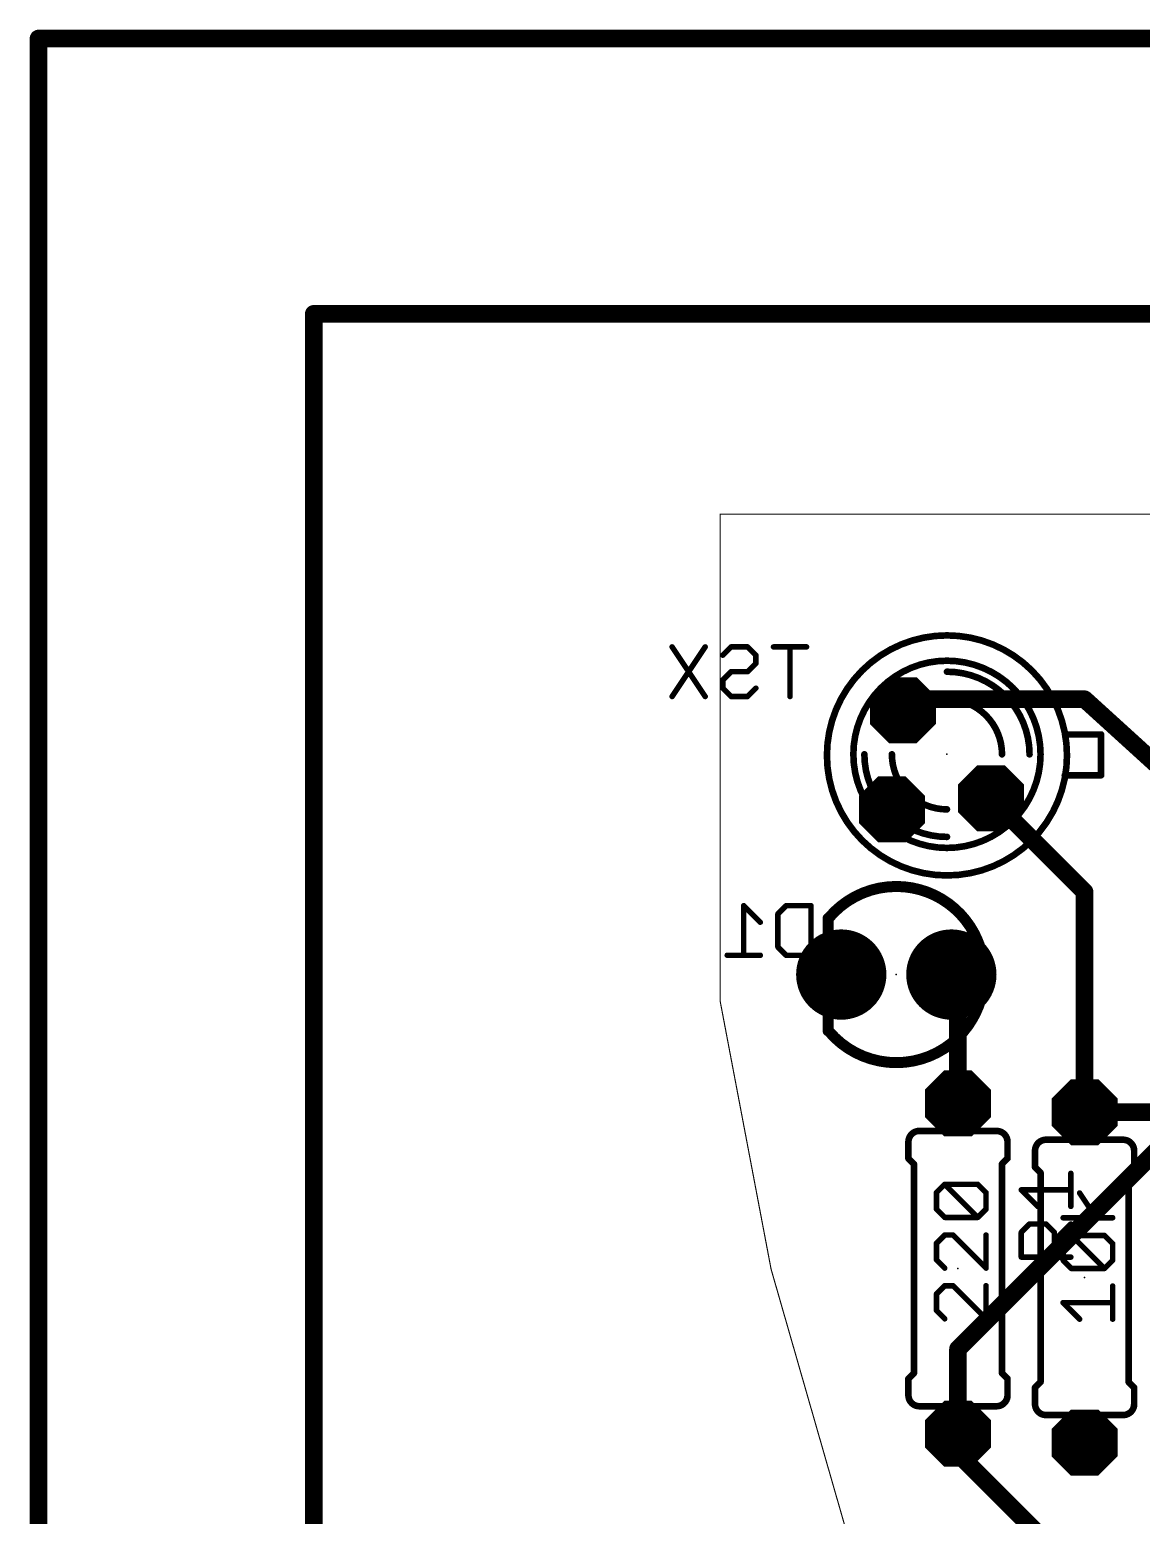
# Model space of a CAD drawing. Extents: x 34.1 to 120.9, y -11.6 to 61.2.
# Drawn here: x 34.09 to 59.73, y 26.9 to 61.16 of the extents above; entities that cross this region are included whole.
import ezdxf

# ---------------------------------------------------------------- set-up
doc = ezdxf.new("R2010")
doc.units = 0
for name, color, linetype in [('1', 22, 'CONTINUOUS'), ('16', 175, 'CONTINUOUS'), ('17', 82, 'CONTINUOUS'), ('20', 7, 'CONTINUOUS'), ('21', 253, 'CONTINUOUS'), ('22', 253, 'CONTINUOUS'), ('23', 7, 'CONTINUOUS'), ('24', 7, 'CONTINUOUS'), ('25', 253, 'CONTINUOUS'), ('26', 253, 'CONTINUOUS'), ('27', 253, 'CONTINUOUS'), ('29', 253, 'CONTINUOUS'), ('30', 253, 'CONTINUOUS'), ('44', 253, 'CONTINUOUS'), ('51', 253, 'CONTINUOUS'), ('52', 253, 'CONTINUOUS')]:
    doc.layers.add(name, color=color, linetype=linetype)

# ---------------------------------------------------------------- blocks, each defined once
blk = doc.blocks.new('ROUNDP')
at = {"const_width": 0.5}
blk.add_lwpolyline([(0, -0.25, 1), (0, 0.25, 1), (0, -0.25)], format="xyb", dxfattribs=at)
blk = doc.blocks.new('RECT')
blk.add_solid([(-0.5, -0.5), (0.5, -0.5), (-0.5, 0.5), (0.5, 0.5)])
blk = doc.blocks.new('OCTAGONP')
at = {"const_width": 0.5}
blk.add_lwpolyline([(-0.25, -0.1036), (-0.25, 0.1036), (-0.1036, 0.25), (0.1036, 0.25), (0.25, 0.1036), (0.25, -0.1036), (0.1036, -0.25), (-0.1036, -0.25), (-0.25, -0.1036), (-0.25, 0.1036)], dxfattribs=at)

msp = doc.modelspace()

# ---------------------------------------------------------------- linework, layer by layer
at = {"layer": '1', "const_width": 0.4064}
for points in [[(34.29, 60.96), (34.29, -11.43)], [(120.65, 60.96), (34.29, 60.96)], [(62.23, 37.465), (55.499, 30.734)], [(55.499, 30.734), (55.499, 28.7782)]]:
    msp.add_lwpolyline(points, dxfattribs=at)
at = {"layer": '1', "const_width": 0.2032}
for points in [[(34.3916, 60.96, 1), (34.1884, 60.96)], [(34.29, 61.0616, 1), (34.29, 60.8584)], [(55.6006, 30.734, 1), (55.3974, 30.734)], [(55.4272, 30.8058, 1), (55.5708, 30.6622)], [(55.3974, 28.7782, 1), (55.6006, 28.7782)]]:
    msp.add_lwpolyline(points, format="xyb", dxfattribs=at)
at = {"layer": '16', "const_width": 0.4064}
for points in [[(40.64, 54.61), (40.64, -5.08)], [(110.49, 54.61), (40.64, 54.61)], [(54.483, 45.72), (54.229, 45.466)], [(58.42, 45.72), (54.483, 45.72)], [(61.9125, 42.545), (58.42, 45.72)], [(56.261, 43.434), (58.42, 41.275)], [(58.42, 41.275), (58.42, 36.195)], [(55.3466, 39.37), (55.499, 39.2176)], [(55.499, 39.2176), (55.499, 36.3982)], [(58.42, 36.195), (62.23, 36.195)], [(55.499, 28.321), (55.499, 28.7782)], [(58.42, 25.4), (55.499, 28.321)]]:
    msp.add_lwpolyline(points, dxfattribs=at)
at = {"layer": '16', "const_width": 0.2032}
for points in [[(40.7416, 54.61, 1), (40.5384, 54.61)], [(40.64, 54.7116, 1), (40.64, 54.5084)], [(54.483, 45.8216, 1), (54.483, 45.6184)], [(54.5548, 45.6482, 1), (54.4112, 45.7918)], [(58.4883, 45.7952, 1), (58.3517, 45.6448)], [(58.42, 45.6184, 1), (58.42, 45.8216)], [(54.1572, 45.5378, 1), (54.3008, 45.3942)], [(56.3328, 43.5058, 1), (56.1892, 43.3622)], [(58.5216, 41.275, 1), (58.3184, 41.275)], [(58.3482, 41.2032, 1), (58.4918, 41.3468)], [(55.4184, 39.4418, 1), (55.2748, 39.2982)], [(55.6006, 39.2176, 1), (55.3974, 39.2176)], [(55.4272, 39.1458, 1), (55.5708, 39.2894)], [(55.3974, 36.3982, 1), (55.6006, 36.3982)], [(58.42, 36.2966, 1), (58.42, 36.0934)], [(58.3184, 36.195, 1), (58.5216, 36.195)], [(55.6006, 28.7782, 1), (55.3974, 28.7782)], [(55.5708, 28.3928, 1), (55.4272, 28.2492)], [(55.3974, 28.321, 1), (55.6006, 28.321)]]:
    msp.add_lwpolyline(points, format="xyb", dxfattribs=at)
at = {"layer": '20', "const_width": 0.0254}
for points in [[(50.0126, 38.7604), (50.0126, 49.9872)], [(50.0126, 49.9872), (99.9998, 49.9872)]]:
    msp.add_lwpolyline(points, dxfattribs=at)
at = {"layer": '20'}
for points, const_width in [([(50.0126, 49.9935, 1), (50.0126, 49.9809)], 0.0127), ([(50.0189, 49.9872, 1), (50.0063, 49.9872)], 0.0127), ([(50.0126, 38.7604, 0.1623), (69.3928, 0)], 0.0254), ([(50.0189, 38.7613, 1), (50.0063, 38.7595)], 0.0127), ([(50.0063, 38.7604, 1), (50.0189, 38.7604)], 0.0127)]:
    msp.add_lwpolyline(points, format="xyb", dxfattribs=dict(at, const_width=const_width))
at = {"layer": '21'}
for points, const_width in [([(54.61, 35.7632, 0.4142), (54.356, 35.5092)], 0.1524), ([(54.61, 35.7251, 1), (54.61, 35.8013)], 0.0762), ([(56.642, 35.5092, 0.4142), (56.388, 35.7632)], 0.1524), ([(56.388, 35.8013, 1), (56.388, 35.7251)], 0.0762), ([(57.531, 35.56, 0.4142), (57.277, 35.306)], 0.1524), ([(57.531, 35.5219, 1), (57.531, 35.5981)], 0.0762), ([(59.563, 35.306, 0.4142), (59.309, 35.56)], 0.1524), ([(59.309, 35.5981, 1), (59.309, 35.5219)], 0.0762), ([(54.3941, 35.5092, 1), (54.3179, 35.5092)], 0.0762), ([(54.3179, 35.5092, 1), (54.3941, 35.5092)], 0.0762), ([(56.6801, 35.5092, 1), (56.6039, 35.5092)], 0.0762), ([(56.6039, 35.5092, 1), (56.6801, 35.5092)], 0.0762), ([(57.3151, 35.306, 1), (57.2389, 35.306)], 0.0762), ([(57.2389, 35.306, 1), (57.3151, 35.306)], 0.0762), ([(59.6011, 35.306, 1), (59.5249, 35.306)], 0.0762), ([(59.5249, 35.306, 1), (59.6011, 35.306)], 0.0762), ([(54.3179, 35.1282, 1), (54.3941, 35.1282)], 0.0762), ([(54.3829, 35.1551, 1), (54.3291, 35.1013)], 0.0762), ([(54.5211, 35.0012, 1), (54.4449, 35.0012)], 0.0762), ([(54.4561, 34.9743, 1), (54.5099, 35.0281)], 0.0762), ([(56.5531, 35.0012, 1), (56.4769, 35.0012)], 0.0762), ([(56.4881, 35.0281, 1), (56.5419, 34.9743)], 0.0762), ([(56.6039, 35.1282, 1), (56.6801, 35.1282)], 0.0762), ([(56.6689, 35.1013, 1), (56.6151, 35.1551)], 0.0762), ([(57.2389, 34.925, 1), (57.3151, 34.925)], 0.0762), ([(57.3039, 34.9519, 1), (57.2501, 34.8981)], 0.0762), ([(59.5249, 34.925, 1), (59.6011, 34.925)], 0.0762), ([(59.5899, 34.8981, 1), (59.5361, 34.9519)], 0.0762), ([(57.4421, 34.798, 1), (57.3659, 34.798)], 0.0762), ([(57.3771, 34.7711, 1), (57.4309, 34.8249)], 0.0762), ([(59.4741, 34.798, 1), (59.3979, 34.798)], 0.0762), ([(59.4091, 34.8249, 1), (59.4629, 34.7711)], 0.0762), ([(54.4449, 30.1752, 1), (54.5211, 30.1752)], 0.0762), ([(54.5099, 30.1483, 1), (54.4561, 30.2021)], 0.0762), ([(56.4769, 30.1752, 1), (56.5531, 30.1752)], 0.0762), ([(56.5419, 30.2021, 1), (56.4881, 30.1483)], 0.0762), ([(54.3941, 30.0482, 1), (54.3179, 30.0482)], 0.0762), ([(54.3291, 30.0751, 1), (54.3829, 30.0213)], 0.0762), ([(56.6801, 30.0482, 1), (56.6039, 30.0482)], 0.0762), ([(56.6151, 30.0213, 1), (56.6689, 30.0751)], 0.0762), ([(57.3151, 29.845, 1), (57.2389, 29.845)], 0.0762), ([(57.2501, 29.8719, 1), (57.3039, 29.8181)], 0.0762), ([(57.3659, 29.972, 1), (57.4421, 29.972)], 0.0762), ([(57.4309, 29.9451, 1), (57.3771, 29.9989)], 0.0762), ([(59.3979, 29.972, 1), (59.4741, 29.972)], 0.0762), ([(59.4629, 29.9989, 1), (59.4091, 29.9451)], 0.0762), ([(59.6011, 29.845, 1), (59.5249, 29.845)], 0.0762), ([(59.5361, 29.8181, 1), (59.5899, 29.8719)], 0.0762), ([(54.356, 29.6672, 0.4142), (54.61, 29.4132)], 0.1524), ([(54.3941, 29.6672, 1), (54.3179, 29.6672)], 0.0762), ([(54.3179, 29.6672, 1), (54.3941, 29.6672)], 0.0762), ([(54.61, 29.3751, 1), (54.61, 29.4513)], 0.0762), ([(56.388, 29.4132, 0.4142), (56.642, 29.6672)], 0.1524), ([(56.388, 29.4513, 1), (56.388, 29.3751)], 0.0762), ([(56.6801, 29.6672, 1), (56.6039, 29.6672)], 0.0762), ([(56.6039, 29.6672, 1), (56.6801, 29.6672)], 0.0762), ([(57.277, 29.464, 0.4142), (57.531, 29.21)], 0.1524), ([(57.3151, 29.464, 1), (57.2389, 29.464)], 0.0762), ([(57.2389, 29.464, 1), (57.3151, 29.464)], 0.0762), ([(59.309, 29.21, 0.4142), (59.563, 29.464)], 0.1524), ([(59.6011, 29.464, 1), (59.5249, 29.464)], 0.0762), ([(59.5249, 29.464, 1), (59.6011, 29.464)], 0.0762), ([(57.531, 29.1719, 1), (57.531, 29.2481)], 0.0762), ([(59.309, 29.2481, 1), (59.309, 29.1719)], 0.0762)]:
    msp.add_lwpolyline(points, format="xyb", dxfattribs=dict(at, const_width=const_width))
at = {"layer": '21', "const_width": 0.1524}
for points in [[(54.356, 35.5092), (54.356, 35.1282)], [(56.642, 35.5092), (56.642, 35.1282)], [(57.277, 35.306), (57.277, 34.925)], [(59.563, 35.306), (59.563, 34.925)], [(54.483, 35.0012), (54.356, 35.1282)], [(54.483, 30.1752), (54.483, 35.0012)], [(56.515, 35.0012), (56.642, 35.1282)], [(56.515, 30.1752), (56.515, 35.0012)], [(57.404, 34.798), (57.277, 34.925)], [(59.436, 34.798), (59.563, 34.925)], [(57.404, 29.972), (57.404, 34.798)], [(59.436, 29.972), (59.436, 34.798)], [(54.483, 30.1752), (54.356, 30.0482)], [(56.515, 30.1752), (56.642, 30.0482)], [(54.356, 29.6672), (54.356, 30.0482)], [(56.642, 29.6672), (56.642, 30.0482)], [(57.404, 29.972), (57.277, 29.845)], [(57.277, 29.464), (57.277, 29.845)], [(59.436, 29.972), (59.563, 29.845)], [(59.563, 29.464), (59.563, 29.845)]]:
    msp.add_lwpolyline(points, dxfattribs=at)
at = {"layer": '22'}
for points, const_width in [([(55.245, 41.656, 1), (55.245, 47.1932, 1), (55.245, 41.656)], 0.1524), ([(57.15, 44.45, 0.4142), (55.245, 46.355)], 0.1524), ([(55.245, 46.3931, 1), (55.245, 46.3169)], 0.0762), ([(56.515, 44.45, 0.4142), (55.245, 45.72)], 0.1524), ([(55.245, 45.7581, 1), (55.245, 45.6819)], 0.0762), ([(57.9882, 44.9453, 1), (57.9882, 44.8691)], 0.0762), ([(58.8391, 44.9072, 1), (58.7629, 44.9072)], 0.0762), ([(58.801, 44.8691, 1), (58.801, 44.9453)], 0.0762), ([(56.4769, 44.45, 1), (56.5531, 44.45)], 0.0762), ([(57.1119, 44.45, 1), (57.1881, 44.45)], 0.0762), ([(57.9628, 44.0055, 1), (57.9628, 43.9293)], 0.0762), ([(58.7629, 43.9674, 1), (58.8391, 43.9674)], 0.0762), ([(58.801, 43.9293, 1), (58.801, 44.0055)], 0.0762), ([(54.0766, 41.402, 0.2226), (52.5156, 40.6709)], 0.254), ([(55.8695, 40.3262, 0.277), (54.0766, 41.402)], 0.254), ([(52.5653, 40.6654, 1), (52.4383, 40.6654)], 0.127), ([(52.4383, 40.1574, 1), (52.5653, 40.1574)], 0.127), ([(52.5653, 38.5318, 1), (52.4383, 38.5318)], 0.127), ([(54.0766, 37.338, 0.2691), (55.8409, 38.3618)], 0.254), ([(52.4383, 38.0746, 1), (52.5653, 38.0746)], 0.127), ([(52.5254, 38.0574, 0.2206), (54.0766, 37.338)], 0.254)]:
    msp.add_lwpolyline(points, format="xyb", dxfattribs=dict(at, const_width=const_width))
for points, const_width in [([(57.9882, 44.9072), (58.801, 44.9072)], 0.1524), ([(58.801, 44.9072), (58.801, 43.9674)], 0.1524), ([(58.801, 43.9674), (57.9628, 43.9674)], 0.1524), ([(52.5018, 40.6654), (52.5018, 40.1574)], 0.254), ([(52.5018, 38.0746), (52.5018, 38.5318)], 0.254)]:
    msp.add_lwpolyline(points, dxfattribs=dict(at, const_width=const_width))
at = {"layer": '23'}
for p in [(55.499, 32.5882), (58.42, 32.385)]:
    msp.add_point(p, dxfattribs=at)
at = {"layer": '24'}
for p in [(55.245, 44.45), (54.0766, 39.37)]:
    msp.add_point(p, dxfattribs=at)
at = {"layer": '25', "const_width": 0.127}
for points in [[(58.1025, 34.0223), (58.1025, 34.785)], [(57.3399, 34.0223), (56.9585, 34.4036)], [(56.9585, 34.4036), (58.1025, 34.4036)], [(56.9585, 33.4249), (57.1492, 33.6156)], [(57.1492, 33.6156), (57.5305, 33.6156)], [(57.5305, 33.6156), (57.7212, 33.4249)], [(57.7212, 33.2342), (58.1025, 33.6156)], [(56.9585, 32.8529), (56.9585, 33.4249)], [(57.7212, 33.4249), (57.7212, 32.8529)], [(58.1025, 32.8529), (56.9585, 32.8529)]]:
    msp.add_lwpolyline(points, dxfattribs=at)
at = {"layer": '25', "const_width": 0.0635}
for points in [[(58.1343, 34.785, 1), (58.0708, 34.785)], [(56.9585, 34.4354, 1), (56.9585, 34.3719)], [(56.981, 34.4261, 1), (56.9361, 34.3812)], [(58.1025, 34.3719, 1), (58.1025, 34.4354)], [(57.3174, 33.9998, 1), (57.3623, 34.0448)], [(58.0708, 34.0223, 1), (58.1343, 34.0223)], [(57.1492, 33.6473, 1), (57.1492, 33.5838)], [(57.1716, 33.5931, 1), (57.1267, 33.638)], [(57.553, 33.638, 1), (57.5081, 33.5931)], [(57.5305, 33.5838, 1), (57.5305, 33.6473)], [(58.125, 33.5931, 1), (58.08, 33.638)], [(56.9903, 33.4249, 1), (56.9268, 33.4249)], [(56.9361, 33.4473, 1), (56.981, 33.4024)], [(57.7529, 33.4249, 1), (57.6894, 33.4249)], [(57.6987, 33.2567, 1), (57.7436, 33.2118)], [(57.6987, 33.4024, 1), (57.7436, 33.4473)], [(56.9585, 32.8847, 1), (56.9585, 32.8212)], [(58.1025, 32.8212, 1), (58.1025, 32.8847)], [(56.9268, 32.8529, 1), (56.9903, 32.8529)], [(57.6894, 32.8529, 1), (57.7529, 32.8529)]]:
    msp.add_lwpolyline(points, format="xyb", dxfattribs=at)
at = {"layer": '26', "const_width": 0.0635}
for points in [[(48.9315, 46.9451, 1), (48.8786, 46.9099)], [(49.6941, 46.9099, 1), (49.6413, 46.9451)], [(50.2651, 46.9592, 1), (50.2651, 46.8957)], [(50.2876, 46.905, 1), (50.2427, 46.9499)], [(50.6689, 46.9499, 1), (50.624, 46.905)], [(50.6464, 46.8957, 1), (50.6464, 46.9592)], [(51.2439, 46.9592, 1), (51.2439, 46.8957)], [(51.6569, 46.9275, 1), (51.5934, 46.9275)], [(52.0065, 46.8957, 1), (52.0065, 46.9592)], [(50.052, 46.7593, 1), (50.0969, 46.7144)], [(50.8689, 46.7368, 1), (50.8054, 46.7368)], [(50.8147, 46.7144, 1), (50.8596, 46.7593)], [(50.8596, 46.5237, 1), (50.8147, 46.5686)], [(50.2651, 46.3872, 1), (50.2651, 46.3237)], [(50.2876, 46.333, 1), (50.2427, 46.3779)], [(50.624, 46.3779, 1), (50.6689, 46.333)], [(50.6464, 46.3237, 1), (50.6464, 46.3872)], [(50.8054, 46.5462, 1), (50.8689, 46.5462)], [(50.1062, 46.1648, 1), (50.0427, 46.1648)], [(50.0427, 45.9742, 1), (50.1062, 45.9742)], [(50.052, 46.1873, 1), (50.0969, 46.1424)], [(50.0969, 45.9966, 1), (50.052, 45.9517)], [(50.8596, 45.9517, 1), (50.8147, 45.9966)], [(48.8786, 45.8011, 1), (48.9315, 45.7659)], [(49.6413, 45.7659, 1), (49.6941, 45.8011)], [(50.2651, 45.8153, 1), (50.2651, 45.7518)], [(50.2427, 45.761, 1), (50.2876, 45.806)], [(50.624, 45.806, 1), (50.6689, 45.761)], [(50.6464, 45.7518, 1), (50.6464, 45.8153)], [(51.5934, 45.7835, 1), (51.6569, 45.7835)], [(50.5891, 40.9585, 1), (50.5256, 40.9585)], [(50.5798, 40.9809, 1), (50.5349, 40.936)], [(51.3772, 40.7678, 1), (51.3137, 40.7678)], [(51.323, 40.7903, 1), (51.3679, 40.7454)], [(51.5361, 40.9902, 1), (51.5361, 40.9267)], [(51.5586, 40.936, 1), (51.5137, 40.9809)], [(52.1399, 40.9585, 1), (52.0763, 40.9585)], [(52.1081, 40.9267, 1), (52.1081, 40.9902)], [(50.9163, 40.5547, 1), (50.9612, 40.5996)], [(50.1761, 39.8463, 1), (50.1761, 39.7828)], [(50.5256, 39.8145, 1), (50.5891, 39.8145)], [(50.9387, 39.7828, 1), (50.9387, 39.8463)], [(51.3137, 40.0052, 1), (51.3772, 40.0052)], [(51.3679, 40.0276, 1), (51.323, 39.9827)], [(51.5361, 39.8463, 1), (51.5361, 39.7828)], [(51.5137, 39.792, 1), (51.5586, 39.837)], [(52.0763, 39.8145, 1), (52.1399, 39.8145)], [(52.1081, 39.7828, 1), (52.1081, 39.8463)]]:
    msp.add_lwpolyline(points, format="xyb", dxfattribs=at)
at = {"layer": '26', "const_width": 0.127}
for points in [[(49.6677, 46.9275), (48.9051, 45.7835)], [(48.9051, 46.9275), (49.6677, 45.7835)], [(50.0745, 46.7368), (50.2651, 46.9275)], [(50.2651, 46.9275), (50.6464, 46.9275)], [(50.6464, 46.9275), (50.8371, 46.7368)], [(52.0065, 46.9275), (51.2439, 46.9275)], [(51.6252, 45.7835), (51.6252, 46.9275)], [(50.8371, 46.5462), (50.6464, 46.3555)], [(50.8371, 46.7368), (50.8371, 46.5462)], [(50.2651, 46.3555), (50.0745, 46.1648)], [(50.6464, 46.3555), (50.2651, 46.3555)], [(50.0745, 46.1648), (50.0745, 45.9742)], [(50.0745, 45.9742), (50.2651, 45.7835)], [(50.6464, 45.7835), (50.8371, 45.9742)], [(50.2651, 45.7835), (50.6464, 45.7835)], [(50.9387, 40.5772), (50.5574, 40.9585)], [(50.5574, 40.9585), (50.5574, 39.8145)], [(51.3454, 40.7678), (51.5361, 40.9585)], [(51.3454, 40.0052), (51.3454, 40.7678)], [(51.5361, 40.9585), (52.1081, 40.9585)], [(52.1081, 40.9585), (52.1081, 39.8145)], [(50.9387, 39.8145), (50.1761, 39.8145)], [(51.5361, 39.8145), (51.3454, 40.0052)], [(52.1081, 39.8145), (51.5361, 39.8145)]]:
    msp.add_lwpolyline(points, dxfattribs=at)
at = {"layer": '27', "const_width": 0.127}
for points in [[(55.0027, 34.3403), (55.1934, 34.5309)], [(55.0027, 33.959), (55.0027, 34.3403)], [(55.1934, 34.5309), (55.956, 34.5309)], [(55.956, 33.7683), (55.1934, 34.5309)], [(55.956, 34.5309), (56.1467, 34.3403)], [(56.1467, 34.3403), (56.1467, 33.959)], [(58.6864, 33.76), (58.3051, 34.332)], [(59.0677, 34.332), (58.6864, 33.76)], [(55.1934, 33.7683), (55.0027, 33.959)], [(56.1467, 33.959), (55.956, 33.7683)], [(55.956, 33.7683), (55.1934, 33.7683)], [(59.0677, 33.76), (57.9237, 33.76)], [(55.1934, 33.3616), (55.0027, 33.1709)], [(55.3841, 33.3616), (55.1934, 33.3616)], [(56.1467, 32.5989), (55.3841, 33.3616)], [(56.1467, 33.3616), (56.1467, 32.5989)], [(57.9237, 33.1626), (58.1144, 33.3533)], [(58.1144, 33.3533), (58.877, 33.3533)], [(58.877, 32.5906), (58.1144, 33.3533)], [(58.877, 33.3533), (59.0677, 33.1626)], [(55.0027, 33.1709), (55.0027, 32.7896)], [(57.9237, 32.7813), (57.9237, 33.1626)], [(59.0677, 33.1626), (59.0677, 32.7813)], [(55.0027, 32.7896), (55.1934, 32.5989)], [(58.1144, 32.5906), (57.9237, 32.7813)], [(58.877, 32.5906), (58.1144, 32.5906)], [(59.0677, 32.7813), (58.877, 32.5906)], [(55.1934, 32.1922), (55.0027, 32.0015)], [(55.3841, 32.1922), (55.1934, 32.1922)], [(56.1467, 31.4295), (55.3841, 32.1922)], [(56.1467, 32.1922), (56.1467, 31.4295)], [(59.0677, 31.4212), (59.0677, 32.1839)], [(55.0027, 32.0015), (55.0027, 31.6202)], [(55.0027, 31.6202), (55.1934, 31.4295)], [(58.3051, 31.4212), (57.9237, 31.8025)], [(57.9237, 31.8025), (59.0677, 31.8025)]]:
    msp.add_lwpolyline(points, dxfattribs=at)
at = {"layer": '27', "const_width": 0.0635}
for points in [[(55.0345, 34.3403, 1), (54.971, 34.3403)], [(54.9803, 34.3627, 1), (55.0252, 34.3178)], [(55.1934, 34.5627, 1), (55.1934, 34.4992)], [(55.2158, 34.5534, 1), (55.1709, 34.5085)], [(55.2158, 34.5085, 1), (55.1709, 34.5534)], [(55.9785, 34.5534, 1), (55.9336, 34.5085)], [(55.956, 34.4992, 1), (55.956, 34.5627)], [(56.1785, 34.3403, 1), (56.115, 34.3403)], [(56.1242, 34.3178, 1), (56.1692, 34.3627)], [(58.3315, 34.3496, 1), (58.2786, 34.3144)], [(59.0941, 34.3144, 1), (59.0413, 34.3496)], [(54.971, 33.959, 1), (55.0345, 33.959)], [(55.0252, 33.9814, 1), (54.9803, 33.9365)], [(56.115, 33.959, 1), (56.1785, 33.959)], [(56.1692, 33.9365, 1), (56.1242, 33.9814)], [(55.1934, 33.8, 1), (55.1934, 33.7365)], [(55.1709, 33.7458, 1), (55.2158, 33.7907)], [(55.9336, 33.7907, 1), (55.9785, 33.7458)], [(55.9336, 33.7458, 1), (55.9785, 33.7907)], [(55.956, 33.7365, 1), (55.956, 33.8)], [(57.9237, 33.7917, 1), (57.9237, 33.7282)], [(58.66, 33.7776, 1), (58.7128, 33.7424)], [(58.66, 33.7424, 1), (58.7128, 33.7776)], [(59.0677, 33.7282, 1), (59.0677, 33.7917)], [(55.1934, 33.3933, 1), (55.1934, 33.3298)], [(55.2158, 33.3391, 1), (55.1709, 33.384)], [(55.4065, 33.384, 1), (55.3616, 33.3391)], [(55.3841, 33.3298, 1), (55.3841, 33.3933)], [(56.1785, 33.3616, 1), (56.115, 33.3616)], [(58.1144, 33.385, 1), (58.1144, 33.3215)], [(58.1368, 33.3757, 1), (58.0919, 33.3308)], [(58.1368, 33.3308, 1), (58.0919, 33.3757)], [(58.8995, 33.3757, 1), (58.8546, 33.3308)], [(58.877, 33.3215, 1), (58.877, 33.385)], [(55.0345, 33.1709, 1), (54.971, 33.1709)], [(54.9803, 33.1933, 1), (55.0252, 33.1484)], [(57.9555, 33.1626, 1), (57.892, 33.1626)], [(57.9013, 33.185, 1), (57.9462, 33.1401)], [(59.0995, 33.1626, 1), (59.0359, 33.1626)], [(59.0452, 33.1401, 1), (59.0902, 33.185)], [(54.971, 32.7896, 1), (55.0345, 32.7896)], [(55.0252, 32.812, 1), (54.9803, 32.7671)], [(55.1709, 32.5764, 1), (55.2158, 32.6214)], [(56.115, 32.5989, 1), (56.1785, 32.5989)], [(56.1242, 32.5764, 1), (56.1692, 32.6214)], [(57.892, 32.7813, 1), (57.9555, 32.7813)], [(57.9462, 32.8037, 1), (57.9013, 32.7588)], [(58.1144, 32.6224, 1), (58.1144, 32.5588)], [(58.0919, 32.5681, 1), (58.1368, 32.6131)], [(58.8546, 32.6131, 1), (58.8995, 32.5681)], [(58.8546, 32.5681, 1), (58.8995, 32.6131)], [(58.877, 32.5588, 1), (58.877, 32.6224)], [(59.0359, 32.7813, 1), (59.0995, 32.7813)], [(59.0902, 32.7588, 1), (59.0452, 32.8037)], [(55.1934, 32.2239, 1), (55.1934, 32.1604)], [(55.2158, 32.1697, 1), (55.1709, 32.2146)], [(55.4065, 32.2146, 1), (55.3616, 32.1697)], [(55.3841, 32.1604, 1), (55.3841, 32.2239)], [(56.1785, 32.1922, 1), (56.115, 32.1922)], [(59.0995, 32.1839, 1), (59.0359, 32.1839)], [(55.0345, 32.0015, 1), (54.971, 32.0015)], [(54.9803, 32.0239, 1), (55.0252, 31.979)], [(54.971, 31.6202, 1), (55.0345, 31.6202)], [(55.0252, 31.6426, 1), (54.9803, 31.5977)], [(57.9237, 31.8343, 1), (57.9237, 31.7708)], [(57.9462, 31.825, 1), (57.9013, 31.7801)], [(59.0677, 31.7708, 1), (59.0677, 31.8343)], [(55.1709, 31.4071, 1), (55.2158, 31.452)], [(56.115, 31.4295, 1), (56.1785, 31.4295)], [(56.1242, 31.4071, 1), (56.1692, 31.452)], [(58.2826, 31.3988, 1), (58.3275, 31.4437)], [(59.0359, 31.4212, 1), (59.0995, 31.4212)]]:
    msp.add_lwpolyline(points, format="xyb", dxfattribs=at)
at = {"layer": '44'}
for centre in [(54.229, 45.466), (53.975, 43.18), (56.261, 43.434), (52.8066, 39.37), (55.3466, 39.37), (55.499, 36.3982), (58.42, 36.195), (55.499, 28.7782), (58.42, 28.575)]:
    msp.add_circle(centre, 0.4064, dxfattribs=at)
at = {"layer": '51'}
for points, const_width in [([(55.499, 36.3982), (55.499, 36.0172)], 0.6096), ([(58.42, 36.195), (58.42, 35.814)], 0.6096), ([(54.61, 35.7632), (56.388, 35.7632)], 0.1524), ([(57.531, 35.56), (59.309, 35.56)], 0.1524), ([(54.61, 29.4132), (56.388, 29.4132)], 0.1524), ([(55.499, 29.1592), (55.499, 28.7782)], 0.6096), ([(57.531, 29.21), (59.309, 29.21)], 0.1524), ([(58.42, 28.956), (58.42, 28.575)], 0.6096)]:
    msp.add_lwpolyline(points, dxfattribs=dict(at, const_width=const_width))
for points, const_width in [([(55.6514, 36.3982, 1), (55.3466, 36.3982)], 0.3048), ([(58.5724, 36.195, 1), (58.2676, 36.195)], 0.3048), ([(55.3466, 36.0172, 1), (55.6514, 36.0172)], 0.3048), ([(54.61, 35.8013, 1), (54.61, 35.7251)], 0.0762), ([(56.388, 35.7251, 1), (56.388, 35.8013)], 0.0762), ([(57.531, 35.5981, 1), (57.531, 35.5219)], 0.0762), ([(58.2676, 35.814, 1), (58.5724, 35.814)], 0.3048), ([(59.309, 35.5219, 1), (59.309, 35.5981)], 0.0762), ([(54.61, 29.4513, 1), (54.61, 29.3751)], 0.0762), ([(56.388, 29.3751, 1), (56.388, 29.4513)], 0.0762), ([(55.6514, 29.1592, 1), (55.3466, 29.1592)], 0.3048), ([(57.531, 29.2481, 1), (57.531, 29.1719)], 0.0762), ([(58.5724, 28.956, 1), (58.2676, 28.956)], 0.3048), ([(59.309, 29.1719, 1), (59.309, 29.2481)], 0.0762), ([(55.3466, 28.7782, 1), (55.6514, 28.7782)], 0.3048), ([(58.2676, 28.575, 1), (58.5724, 28.575)], 0.3048)]:
    msp.add_lwpolyline(points, format="xyb", dxfattribs=dict(at, const_width=const_width))
at = {"layer": '52'}
for points, const_width in [([(55.245, 42.291, 1), (55.245, 46.609, 1), (55.245, 42.291)], 0.1524), ([(53.34, 44.45, 0.4142), (55.245, 42.545)], 0.1524), ([(53.3781, 44.45, 1), (53.3019, 44.45)], 0.0762), ([(53.975, 44.45, 0.4142), (55.245, 43.18)], 0.1524), ([(54.0131, 44.45, 1), (53.9369, 44.45)], 0.0762), ([(55.245, 43.1419, 1), (55.245, 43.2181)], 0.0762), ([(55.245, 42.5069, 1), (55.245, 42.5831)], 0.0762), ([(52.5653, 40.64, 1), (52.4383, 40.64)], 0.127), ([(56.1086, 39.37, 0.1241), (55.8657, 40.3334)], 0.254), ([(55.8072, 38.305, 0.1388), (56.1086, 39.37)], 0.254), ([(52.4383, 38.1, 1), (52.5653, 38.1)], 0.127)]:
    msp.add_lwpolyline(points, format="xyb", dxfattribs=dict(at, const_width=const_width))
at = {"layer": '52', "const_width": 0.254}
msp.add_lwpolyline([(52.5018, 38.1), (52.5018, 40.64)], dxfattribs=at)

# ---------------------------------------------------------------- block references
at = {"layer": '17'}
for name, p, xscale, yscale, rotation in [('OCTAGONP', (54.229, 45.466), 1.3208, 1.3208, 180), ('OCTAGONP', (54.229, 45.466), 1.3208, 1.3208, 180), ('OCTAGONP', (56.261, 43.434), 1.3208, 1.3208, 180), ('OCTAGONP', (56.261, 43.434), 1.3208, 1.3208, 180), ('OCTAGONP', (53.975, 43.18), 1.3208, 1.3208, 180), ('OCTAGONP', (53.975, 43.18), 1.3208, 1.3208, 180), ('ROUNDP', (52.8066, 39.37), 1.8796, 1.8796, 180), ('ROUNDP', (52.8066, 39.37), 1.8796, 1.8796, 180), ('ROUNDP', (55.3466, 39.37), 1.8796, 1.8796, 180), ('ROUNDP', (55.3466, 39.37), 1.8796, 1.8796, 180), ('OCTAGONP', (55.499, 36.3982), 1.3208, 1.3208, 270), ('OCTAGONP', (55.499, 36.3982), 1.3208, 1.3208, 270), ('OCTAGONP', (58.42, 36.195), 1.3208, 1.3208, 270), ('OCTAGONP', (58.42, 36.195), 1.3208, 1.3208, 270), ('OCTAGONP', (55.499, 28.7782), 1.3208, 1.3208, 270), ('OCTAGONP', (55.499, 28.7782), 1.3208, 1.3208, 270), ('OCTAGONP', (58.42, 28.575), 1.3208, 1.3208, 270), ('OCTAGONP', (58.42, 28.575), 1.3208, 1.3208, 270)]:
    msp.add_blockref(name, p, dxfattribs=dict(at, xscale=xscale, yscale=yscale, rotation=rotation))
at = {"layer": '29'}
for name, p, xscale, yscale, rotation in [('OCTAGONP', (54.229, 45.466), 1.524, 1.524, 180), ('OCTAGONP', (53.975, 43.18), 1.524, 1.524, 180), ('OCTAGONP', (56.261, 43.434), 1.524, 1.524, 180), ('ROUNDP', (52.8066, 39.37), 2.0828, 2.0828, 180), ('ROUNDP', (55.3466, 39.37), 2.0828, 2.0828, 180), ('OCTAGONP', (55.499, 36.3982), 1.524, 1.524, 270), ('OCTAGONP', (58.42, 36.195), 1.524, 1.524, 270), ('OCTAGONP', (55.499, 28.7782), 1.524, 1.524, 270), ('OCTAGONP', (58.42, 28.575), 1.524, 1.524, 270)]:
    msp.add_blockref(name, p, dxfattribs=dict(at, xscale=xscale, yscale=yscale, rotation=rotation))
at = {"layer": '30'}
for name, p, xscale, yscale, rotation in [('OCTAGONP', (54.229, 45.466), 1.524, 1.524, 180), ('OCTAGONP', (53.975, 43.18), 1.524, 1.524, 180), ('OCTAGONP', (56.261, 43.434), 1.524, 1.524, 180), ('ROUNDP', (52.8066, 39.37), 2.0828, 2.0828, 180), ('ROUNDP', (55.3466, 39.37), 2.0828, 2.0828, 180), ('OCTAGONP', (55.499, 36.3982), 1.524, 1.524, 270), ('OCTAGONP', (58.42, 36.195), 1.524, 1.524, 270), ('OCTAGONP', (55.499, 28.7782), 1.524, 1.524, 270), ('OCTAGONP', (58.42, 28.575), 1.524, 1.524, 270)]:
    msp.add_blockref(name, p, dxfattribs=dict(at, xscale=xscale, yscale=yscale, rotation=rotation))
at = {"layer": '51', "xscale": 0.254, "yscale": 0.6096, "rotation": 270}
for p in [(55.499, 35.8902), (58.42, 35.687), (55.499, 29.2862), (58.42, 29.083)]:
    msp.add_blockref('RECT', p, dxfattribs=at)

doc.saveas('drawing.dxf')
